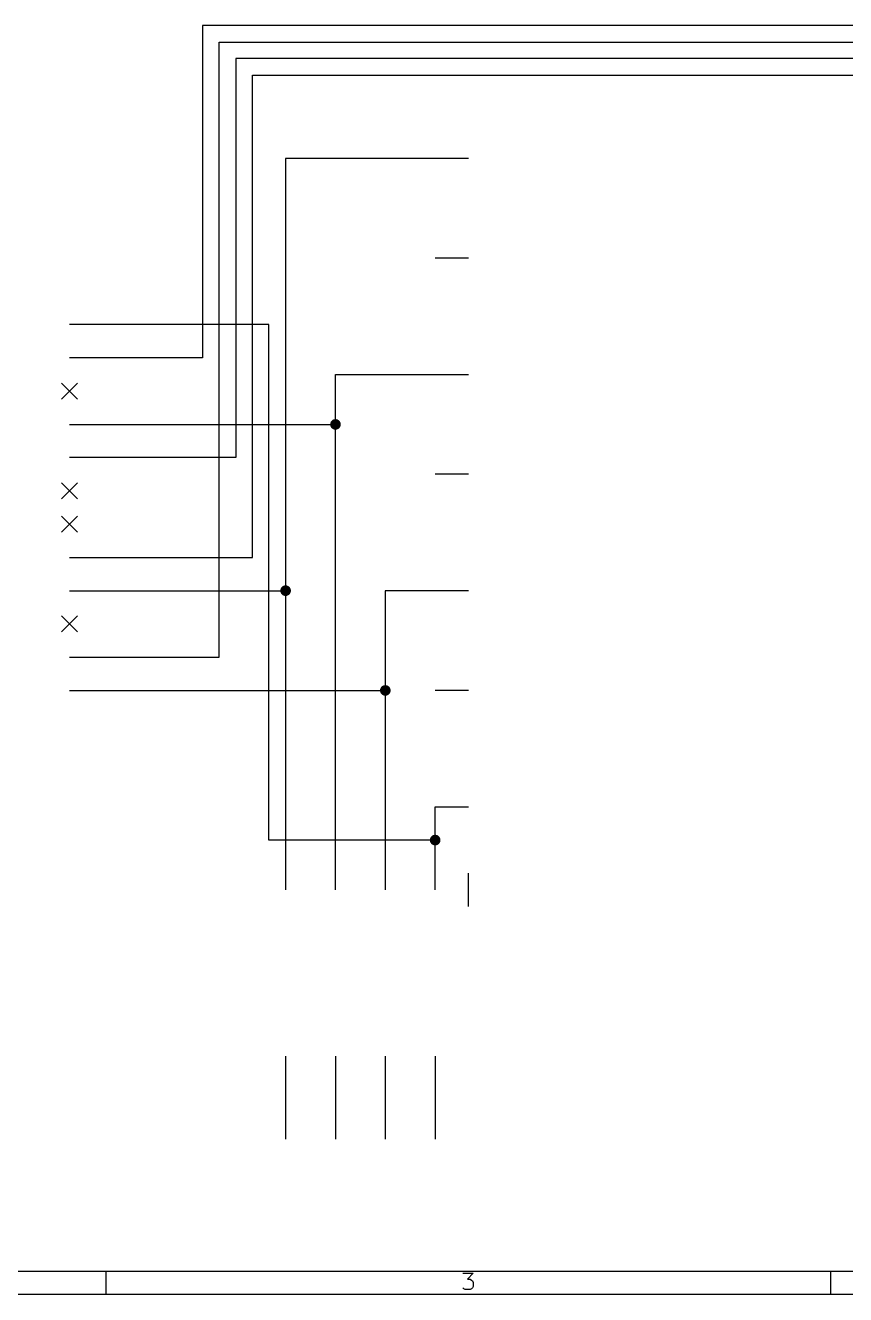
# Model space of a CAD drawing. Extents: x 4000 to 113000, y 4000 to 78670.
# Drawn here: x 45170 to 69850, y 4000 to 42170 of the extents above; entities that cross this region are included whole.
import ezdxf

# ---------------------------------------------------------------- set-up
doc = ezdxf.new("R2010")
doc.units = 0
doc.layers.add('BLACK', color=1, linetype='CONTINUOUS')

msp = doc.modelspace()

# ---------------------------------------------------------------- linework, layer by layer
at = {"layer": 'BLACK'}
for p, q in [((72500, 42170), (50500, 42170)), ((50500, 42170), (50500, 32170)), ((51000, 23170), (51000, 41670)), ((51000, 41670), (72000, 41670)), ((71500, 41170), (51500, 41170)), ((51500, 41170), (51500, 29170)), ((52000, 26170), (52000, 40670)), ((52000, 40670), (71000, 40670)), ((58500, 38170), (53000, 38170)), ((53000, 38170), (53000, 16170)), ((58500, 35170), (57500, 35170)), ((52500, 33170), (46500, 33170)), ((52500, 17670), (52500, 33170)), ((50500, 32170), (46500, 32170)), ((46260, 31410), (46740, 30930)), ((46740, 31410), (46260, 30930)), ((54500, 16170), (54500, 31670)), ((54500, 31670), (58500, 31670)), ((46500, 30170), (54500, 30170)), ((51500, 29170), (46500, 29170)), ((58500, 28670), (57500, 28670)), ((46260, 28410), (46740, 27930)), ((46740, 28410), (46260, 27930)), ((46260, 27410), (46740, 26930)), ((46740, 27410), (46260, 26930)), ((46500, 26170), (52000, 26170)), ((46500, 25170), (53000, 25170)), ((58500, 25170), (56000, 25170)), ((56000, 25170), (56000, 16170)), ((46260, 24410), (46740, 23930)), ((46740, 24410), (46260, 23930)), ((46500, 23170), (51000, 23170)), ((46500, 22170), (56000, 22170)), ((58500, 22170), (57500, 22170)), ((57500, 16170), (57500, 18670)), ((57500, 18670), (58500, 18670)), ((57500, 17670), (52500, 17670)), ((58500, 15670), (58500, 16670)), ((53000, 11170), (53000, 8670)), ((54500, 11170), (54500, 8670)), ((56000, 11170), (56000, 8670)), ((57500, 11170), (57500, 8670)), ((112300, 4700), (4700, 4700)), ((47600, 4000), (47600, 4700)), ((58330, 4650), (58640, 4650)), ((58640, 4650), (58470, 4460)), ((69400, 4000), (69400, 4700)), ((58360, 4170), (58330, 4200)), ((58470, 4460), (58550, 4460)), ((58550, 4460), (58590, 4430)), ((58590, 4430), (58620, 4410)), ((58620, 4200), (58590, 4170)), ((58620, 4410), (58640, 4360)), ((58640, 4240), (58620, 4200)), ((58640, 4360), (58640, 4240)), ((113000, 4000), (4000, 4000)), ((58400, 4150), (58360, 4170)), ((58550, 4150), (58400, 4150)), ((58590, 4170), (58550, 4150))]:
    msp.add_line(p, q, dxfattribs=at)
at = {"layer": 'BLACK', "const_width": 160}
for points in [[(54420, 30170, 1), (54580, 30170, 1)], [(52920, 25170, 1), (53080, 25170, 1)], [(55920, 22170, 1), (56080, 22170, 1)], [(57420, 17670, 1), (57580, 17670, 1)]]:
    msp.add_lwpolyline(points, format="xyb", close=True, dxfattribs=at)

doc.saveas('drawing.dxf')
